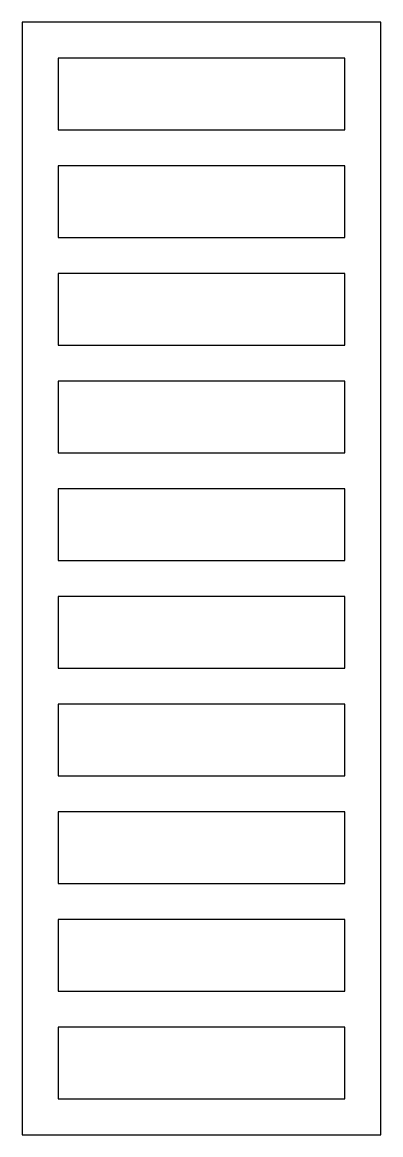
# Model space of a CAD drawing. Header units: millimetres. Extents: x 0 to 10, y -2 to 29.
import ezdxf

# ---------------------------------------------------------------- set-up
doc = ezdxf.new("R2010")
doc.units = ezdxf.units.MM
doc.layers.get('0').update_dxf_attribs({"lineweight": 25})

msp = doc.modelspace()

# ---------------------------------------------------------------- linework, layer by layer
at = {"flags": 128}
for points in [[(0, -2), (10, -2), (10, 29), (0, 29)], [(1, 26), (9, 26), (9, 28), (1, 28)], [(1, 23), (9, 23), (9, 25), (1, 25)], [(1, 20), (9, 20), (9, 22), (1, 22)], [(1, 17), (9, 17), (9, 19), (1, 19)], [(1, 14), (9, 14), (9, 16), (1, 16)], [(1, 11), (9, 11), (9, 13), (1, 13)], [(1, 8), (9, 8), (9, 10), (1, 10)], [(1, 5), (9, 5), (9, 7), (1, 7)], [(1, 2), (9, 2), (9, 4), (1, 4)], [(1, -1), (9, -1), (9, 1), (1, 1)]]:
    msp.add_lwpolyline(points, close=True, dxfattribs=at)

doc.saveas('drawing.dxf')
